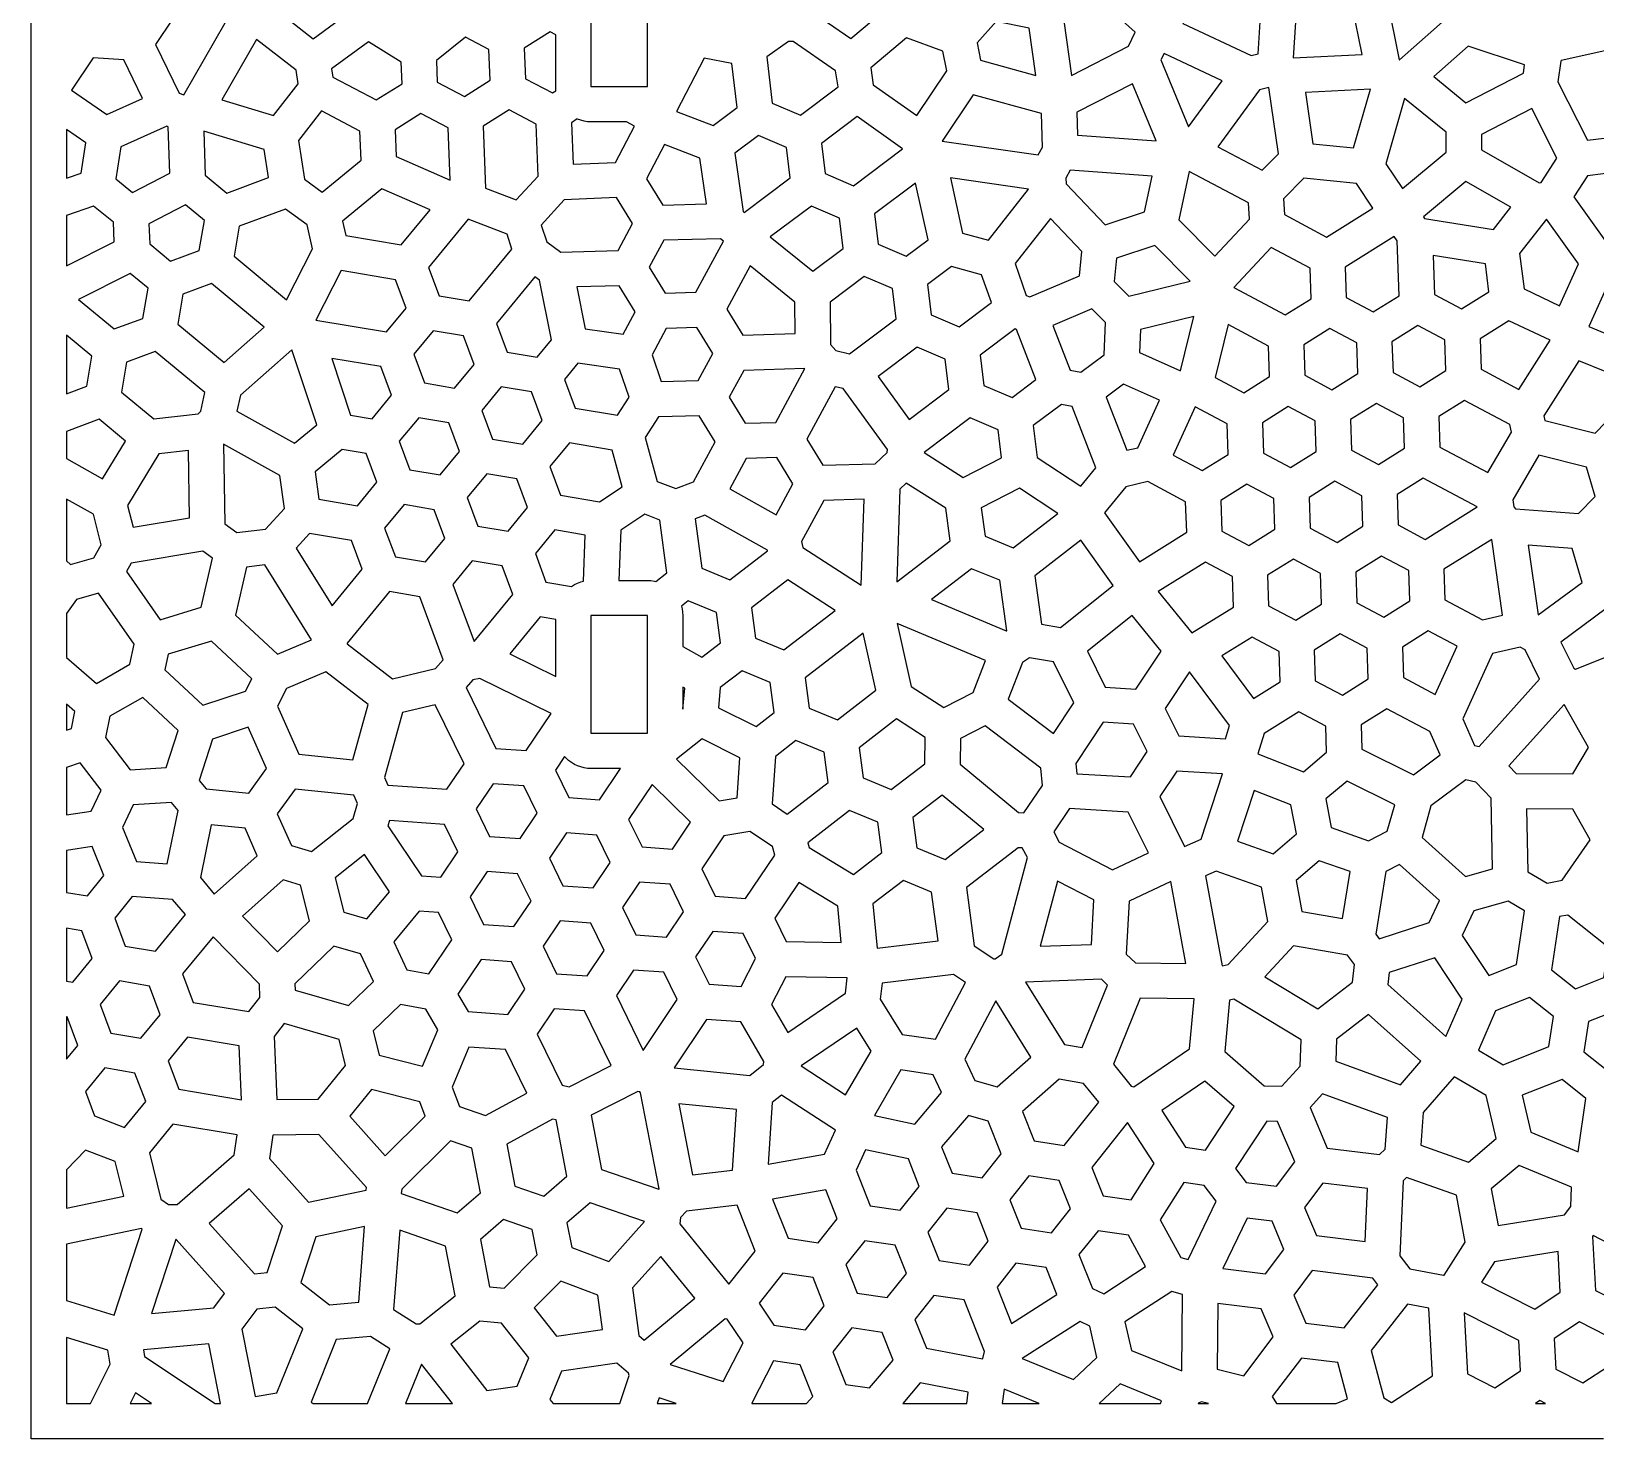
# Model space of a CAD drawing. Header units: millimetres. Extents: x 0 to 300, y -200 to 0.
# Drawn here: x 0 to 133, y -200 to -80.3 of the extents above; entities that cross this region are included whole.
import ezdxf

# ---------------------------------------------------------------- set-up
doc = ezdxf.new("R2010")
doc.units = ezdxf.units.MM

msp = doc.modelspace()

# ---------------------------------------------------------------- linework, layer by layer
at = {"color": 0}
for points in [[(27.5, -74.49), (26.97, -73.77), (20.79, -78.46), (23.96, -80.93), (27.18, -78.59), (27.5, -74.49)], [(71.62, -73.66), (70.62, -73.93), (67.27, -79.23), (69.7, -80.91), (72.49, -78.56), (71.62, -73.66)], [(47.6, -75), (47.6, -85), (52.4, -85), (52.4, -75), (47.6, -75)], [(104.52, -79.51), (100.77, -76.65), (97.93, -79.63), (103.75, -82.35), (104.34, -82.22), (104.52, -79.51)], [(119.71, -76.76), (117.25, -75.93), (115.3, -77.65), (116.33, -82.72), (116.36, -82.72), (120.23, -79.31), (119.71, -76.76)], [(0, -134.94), (0, -128.86), (0, -126.62), (0, -112.24), (0, -106.67), (0, -91.01), (0, -90.34), (0, -83.26), (0, -78.43)], [(93.89, -80.38), (90.38, -77.24), (87.8, -79.41), (88.46, -84.05), (93.3, -81.57), (93.89, -80.38)], [(112.36, -78.25), (109.9, -77.42), (107.52, -79.52), (107.32, -82.56), (113.17, -82.27), (112.36, -78.25)], [(12.01, -79.28), (10.56, -81.43), (12.57, -85.56), (12.98, -85.71), (16.5, -79.59), (12.01, -79.28)], [(82.05, -79.46), (80.43, -81.29), (80.73, -82.77), (85.42, -84.05), (84.86, -80.05), (82.05, -79.46)], [(19.16, -80.99), (16.2, -86.13), (20.6, -87.46), (22.69, -84.76), (22.53, -83.62), (19.16, -80.99)], [(34.46, -82.78), (34.53, -84.64), (36.83, -85.84), (39.03, -84.46), (38.92, -81.86), (36.92, -80.81), (34.46, -82.78)], [(44.6, -85), (44.6, -80.61), (44.12, -80.35), (41.92, -81.74), (42.03, -84.34), (44.33, -85.54), (44.62, -85.36), (44.61, -85.29), (44.6, -85)], [(71.4, -83.4), (71.61, -84.85), (75.31, -87.47), (77.85, -83.66), (77.51, -81.98), (74.42, -80.86), (71.4, -83.4)], [(28.69, -81.2), (25.54, -83.49), (25.64, -84.2), (29.34, -86.14), (31.53, -84.76), (31.46, -82.94), (28.69, -81.2)], [(64.39, -81.16), (62.55, -82.48), (63.02, -86.41), (65.41, -87.44), (68.61, -85.04), (68.4, -83.66), (64.78, -81.16), (64.39, -81.16)], [(96.34, -82.2), (96.07, -82.74), (98.42, -88.44), (101.29, -84.51), (96.34, -82.2)], [(122.21, -81.56), (119.27, -84.16), (122, -86.38), (126.9, -83.87), (127, -83.16), (122.21, -81.56)], [(130.1, -82.8), (130.07, -82.84), (129.82, -84.59), (132.35, -89.57), (134.46, -89.31), (136.4, -85.53), (134.08, -81.92), (130.1, -82.8)], [(7.86, -82.74), (5.27, -82.56), (3.42, -85.3), (6.42, -87.37), (9.46, -86.02), (7.86, -82.74)], [(59.59, -83.04), (57.22, -82.58), (54.86, -87.11), (57.98, -88.32), (60.04, -86.77), (59.59, -83.04)], [(93.66, -84.76), (88.92, -87.19), (88.98, -89.15), (95.67, -89.63), (93.66, -84.76)], [(104.45, -85.27), (100.91, -90.12), (104.68, -92.12), (106.08, -90.71), (105.25, -85.09), (104.45, -85.27)], [(85.92, -87.3), (80.09, -85.71), (77.47, -89.64), (85.63, -90.82), (86, -90.17), (85.92, -87.3)], [(113.89, -85.23), (108.35, -85.51), (108.98, -89.86), (112.46, -90.21), (113.89, -85.23)], [(120.32, -88.89), (116.79, -86.01), (115.19, -91.57), (116.6, -93.67), (120.34, -90.57), (120.32, -88.89)], [(24.68, -87.08), (22.73, -89.6), (23.23, -92.89), (24.73, -93.98), (28.04, -91.26), (27.94, -88.8), (24.68, -87.08)], [(30.94, -88.68), (31.03, -90.94), (35.61, -92.95), (35.44, -88.5), (33.14, -87.29), (30.94, -88.68)], [(40.63, -86.99), (38.43, -88.38), (38.64, -93.63), (41.24, -94.65), (43.11, -92.61), (42.93, -88.2), (40.63, -86.99)], [(46.73, -87.87), (46.45, -87.77), (46.43, -87.76), (45.93, -88.08), (46.07, -91.61), (49.67, -91.45), (51.29, -88.36), (50.61, -88), (47.6, -88), (47.31, -87.99), (47.01, -87.94), (46.73, -87.87)], [(67.21, -89.84), (67.52, -92.41), (69.91, -93.44), (74.1, -90.29), (70.24, -87.56), (67.21, -89.84)], [(123.32, -89.07), (123.34, -90.39), (128.24, -93.2), (128.41, -93.15), (129.75, -91.09), (127.62, -86.87), (123.32, -89.07)], [(4.24, -92.37), (4.63, -89.78), (3, -88.66), (3, -92.79), (4.24, -92.37)], [(7.62, -90.12), (7.2, -92.86), (8.62, -94), (11.78, -92.37), (11.64, -88.42), (11.54, -88.38), (7.62, -90.12)], [(19.81, -90.35), (14.66, -88.79), (14.79, -92.54), (16.63, -94.07), (20.18, -92.75), (19.81, -90.35)], [(56.86, -91.1), (53.85, -89.94), (52.32, -92.85), (53.7, -95.08), (57.42, -94.97), (56.86, -91.1)], [(61.84, -89.17), (59.83, -90.68), (60.54, -95.64), (60.63, -95.71), (64.54, -92.77), (64.23, -90.19), (61.84, -89.17)], [(84.82, -93.74), (78.16, -92.77), (79.2, -97.46), (81.41, -98.07), (84.82, -93.74)], [(88.35, -92.11), (87.97, -92.78), (88.02, -93.27), (91.33, -96.76), (94.68, -95.66), (95.33, -92.62), (88.35, -92.11)], [(98.48, -92.22), (97.6, -96.33), (100.66, -99.42), (103.59, -96.27), (103.51, -94.89), (98.48, -92.22)], [(108.23, -92.8), (106.5, -94.55), (106.57, -95.89), (110.16, -97.8), (114.1, -95.34), (112.71, -93.25), (108.23, -92.8)], [(122.01, -93.09), (118.39, -96.08), (118.49, -96.22), (124.36, -97.16), (125.83, -95.27), (122.01, -93.09)], [(135, -92.26), (132.36, -92.59), (131.19, -94.38), (134.02, -98.35), (136.61, -98.1), (138.15, -94.72), (135, -92.26)], [(29.81, -93.69), (26.46, -96.44), (26.74, -97.68), (31.46, -98.47), (33.92, -95.48), (29.81, -93.69)], [(43.36, -96.78), (43.84, -98.21), (45.03, -99.08), (49.91, -98.94), (51.14, -96.65), (49.78, -94.45), (45.32, -94.64), (43.36, -96.78)], [(71.71, -95.84), (72.02, -98.42), (74.41, -99.44), (76.26, -98.05), (75.19, -93.23), (71.71, -95.84)], [(3, -100.25), (7.06, -98.21), (6.98, -96.53), (5.29, -95.18), (3, -95.96), (3, -100.25)], [(9.99, -96.67), (10.08, -98.38), (11.85, -99.84), (14.28, -98.94), (14.72, -96.38), (13.12, -95.06), (9.99, -96.67)], [(21.61, -95.42), (17.68, -96.88), (17.24, -99.44), (21.71, -103.14), (23.92, -98.8), (23.45, -96.75), (21.61, -95.42)], [(68.73, -96.19), (66.34, -95.17), (62.85, -97.79), (66.47, -100.71), (69.04, -98.77), (68.73, -96.19)], [(37.16, -96.27), (33.77, -100.38), (34.68, -102.81), (37.24, -103.24), (40.88, -98.83), (40.46, -97.56), (37.16, -96.27)], [(86.68, -96.22), (83.66, -100.05), (84.62, -102.77), (84.93, -102.89), (89.13, -101.11), (89.34, -99.02), (86.68, -96.22)], [(126.57, -99.21), (126.96, -102.21), (129.97, -103.64), (131.58, -100.09), (128.85, -96.27), (126.57, -99.21)], [(58.62, -97.94), (53.78, -98.08), (52.55, -100.36), (53.91, -102.58), (56.51, -102.5), (58.86, -98.14), (58.62, -97.94)], [(115.9, -97.75), (111.74, -100.35), (111.83, -102.94), (114.13, -104.16), (116.33, -102.79), (116.17, -98.12), (115.9, -97.75)], [(95.56, -98.53), (92.29, -99.6), (92.1, -101.58), (93.34, -102.82), (98.55, -101.56), (95.56, -98.53)], [(105.43, -98.69), (102.26, -102.1), (106.63, -104.42), (108.84, -103.05), (108.75, -100.45), (105.43, -98.69)], [(123.66, -100.08), (119.22, -99.37), (119.33, -102.69), (121.62, -103.91), (123.96, -102.45), (123.66, -100.08)], [(8.41, -100.89), (4.02, -103.1), (7.06, -105.62), (9.5, -104.72), (9.94, -102.15), (8.41, -100.89)], [(30.96, -101.43), (26.34, -100.65), (24.21, -104.86), (30.22, -105.86), (31.87, -103.86), (30.96, -101.43)], [(61.13, -100.26), (59.14, -103.93), (60.51, -106.14), (64.97, -106.01), (64.94, -103.33), (61.13, -100.26)], [(78.25, -100.31), (76.21, -101.84), (76.52, -104.42), (78.91, -105.44), (81.66, -103.38), (80.82, -101.01), (78.25, -100.31)], [(134.31, -101.34), (132.45, -105.42), (134.98, -106.47), (139.08, -104.14), (136.9, -101.09), (134.31, -101.34)], [(15.33, -101.75), (12.89, -102.66), (12.46, -105.22), (16.39, -108.47), (19.81, -105.46), (15.33, -101.75)], [(42.83, -101.19), (39.56, -105.15), (40.47, -107.58), (43.03, -108.01), (44.24, -106.54), (43.21, -101.46), (42.83, -101.19)], [(46.39, -102.04), (47.11, -105.6), (50.33, -106.05), (51.35, -104.15), (49.99, -101.94), (46.39, -102.04)], [(67.94, -103.35), (67.98, -106.93), (68.42, -107.46), (69.59, -107.73), (73.54, -104.77), (73.23, -102.19), (70.84, -101.17), (67.94, -103.35)], [(90.19, -103.91), (86.88, -105.32), (88.35, -109.12), (89.25, -109.3), (91.23, -107.81), (91.35, -105.07), (90.19, -103.91)], [(98.87, -104.57), (94.33, -105.67), (94.24, -107.63), (97.73, -109.18), (98.87, -104.57)], [(125.67, -104.92), (123.21, -106.45), (123.3, -109.05), (126.52, -110.76), (129.17, -106.58), (125.67, -104.92)], [(4.72, -110.49), (5.15, -107.93), (3, -106.15), (3, -111.13), (4.72, -110.49)], [(32.53, -107.77), (33.44, -110.21), (36, -110.64), (37.66, -108.63), (36.75, -106.2), (34.19, -105.77), (32.53, -107.77)], [(56.59, -105.5), (53.99, -105.58), (52.79, -107.81), (53.57, -110.09), (56.72, -110), (57.95, -107.71), (56.59, -105.5)], [(83.67, -105.62), (80.71, -107.84), (81.02, -110.42), (83.41, -111.44), (85.44, -109.91), (83.8, -105.67), (83.67, -105.62)], [(101.8, -105.25), (100.68, -109.75), (103.11, -111.04), (105.31, -109.67), (105.22, -107.07), (101.8, -105.25)], [(110.42, -105.59), (108.22, -106.97), (108.31, -109.56), (110.6, -110.79), (112.81, -109.41), (112.72, -106.81), (110.42, -105.59)], [(117.92, -105.33), (115.72, -106.71), (115.81, -109.31), (118.1, -110.53), (120.3, -109.15), (120.21, -106.55), (117.92, -105.33)], [(8.11, -108.43), (7.67, -110.99), (10.42, -113.27), (14.18, -112.84), (14.42, -112.62), (14.76, -111.02), (10.54, -107.53), (8.11, -108.43)], [(22.16, -107.39), (17.78, -111.24), (17.48, -112.62), (22.38, -115.34), (24.27, -113.78), (22.16, -107.39)], [(75.34, -107.17), (72.02, -109.67), (74.66, -113.31), (78.04, -110.77), (77.73, -108.2), (75.34, -107.17)], [(29.72, -108.82), (25.56, -108.13), (27.16, -112.96), (28.98, -113.26), (30.63, -111.26), (29.72, -108.82)], [(46.48, -108.54), (45.34, -109.92), (46.25, -112.35), (49.86, -112.96), (50.85, -111.42), (50.03, -109.04), (46.48, -108.54)], [(65.79, -108.99), (60.59, -109.14), (59.36, -111.43), (60.72, -113.64), (63.32, -113.56), (65.79, -108.99)], [(131.62, -108.32), (128.64, -113.02), (128.73, -113.4), (133, -114.47), (134.8, -112.6), (133.84, -109.25), (131.62, -108.32)], [(95.94, -111.67), (92.9, -110.31), (91.42, -111.42), (93.17, -115.94), (94.1, -115.72), (95.94, -111.67)], [(39.97, -110.54), (38.32, -112.55), (39.23, -114.98), (41.79, -115.41), (43.44, -113.4), (42.53, -110.97), (39.97, -110.54)], [(69.05, -110.69), (68.37, -110.53), (65.96, -114.99), (67.32, -117.2), (71.77, -117.08), (72.79, -116.13), (72.81, -115.86), (69.05, -110.69)], [(119.69, -113.07), (119.78, -115.67), (123.86, -117.84), (125.88, -114.39), (125.73, -113.74), (121.89, -111.7), (119.69, -113.07)], [(53.34, -113.1), (52.21, -114.85), (53.24, -118.58), (54.82, -119.19), (56.33, -118.61), (58.17, -115.21), (56.8, -113), (53.34, -113.1)], [(87.61, -112.03), (85.21, -113.84), (85.54, -116.56), (89.26, -118.99), (90.53, -117.43), (88.51, -112.21), (87.61, -112.03)], [(101.7, -113.69), (98.97, -112.24), (97.11, -116.35), (99.58, -117.66), (101.79, -116.29), (101.7, -113.69)], [(104.7, -113.59), (104.79, -116.18), (107.08, -117.41), (109.28, -116.03), (109.19, -113.43), (106.9, -112.21), (104.7, -113.59)], [(114.4, -111.95), (112.19, -113.33), (112.28, -115.93), (114.57, -117.15), (116.78, -115.77), (116.69, -113.18), (114.4, -111.95)], [(3, -116.64), (6.06, -118.36), (8, -115.16), (5.76, -113.3), (3, -114.33), (3, -116.64)], [(31.29, -115.17), (32.2, -117.6), (34.76, -118.03), (36.42, -116.03), (35.51, -113.6), (32.95, -113.17), (31.29, -115.17)], [(79.84, -113.17), (75.92, -116.12), (79.24, -118.25), (82.52, -116.58), (82.23, -114.2), (79.84, -113.17)], [(21.15, -118.09), (16.35, -115.43), (16.47, -122.18), (17.49, -122.94), (19.91, -122.65), (21.52, -120.9), (21.15, -118.09)], [(45.76, -115.31), (44.1, -117.32), (45.01, -119.75), (48.33, -120.31), (50.26, -119.05), (49.4, -115.92), (45.76, -115.31)], [(10.85, -116.24), (8.19, -120.62), (8.65, -122.48), (13.46, -121.67), (13.36, -115.95), (10.85, -116.24)], [(26.44, -115.88), (24.13, -117.78), (24.44, -120.1), (27.74, -120.66), (29.39, -118.65), (28.48, -116.22), (26.44, -115.88)], [(63.4, -116.56), (60.8, -116.64), (59.41, -119.22), (63.34, -121.42), (64.76, -118.78), (63.4, -116.56)], [(125.99, -120.15), (126.07, -120.76), (126.22, -120.91), (131.59, -121.32), (132.99, -119.88), (132.27, -117.38), (128.2, -116.36), (125.99, -120.15)], [(38.73, -117.94), (37.08, -119.94), (37.99, -122.38), (40.55, -122.81), (42.2, -120.8), (41.29, -118.37), (38.73, -117.94)], [(116.16, -119.69), (116.25, -122.29), (118.55, -123.51), (122.95, -120.76), (118.37, -118.32), (116.16, -119.69)], [(74.41, -118.72), (73.86, -119.23), (73.6, -127.13), (78.14, -123.63), (77.77, -120.87), (74.41, -118.72)], [(84.04, -119.17), (80.79, -120.83), (81.11, -123.23), (83.51, -124.22), (87.3, -121.3), (84.04, -119.17)], [(94.96, -118.6), (93.09, -119.05), (91.28, -121.26), (94.26, -125.41), (98.26, -122.91), (98.17, -120.31), (94.96, -118.6)], [(103.38, -118.83), (101.17, -120.21), (101.26, -122.81), (103.55, -124.03), (105.76, -122.65), (105.67, -120.05), (103.38, -118.83)], [(108.67, -119.95), (108.76, -122.55), (111.05, -123.77), (113.25, -122.39), (113.16, -119.8), (110.87, -118.57), (108.67, -119.95)], [(3, -120.08), (3, -125.33), (3.34, -125.65), (5.31, -125.07), (5.93, -123.98), (5.29, -121.37), (3, -120.08)], [(31.71, -120.56), (30.05, -122.57), (30.96, -125), (33.52, -125.43), (35.18, -123.43), (34.27, -120.99), (31.71, -120.56)], [(67.4, -120.2), (65.51, -123.7), (65.61, -124.2), (70.59, -127.42), (70.83, -120.1), (67.4, -120.2)], [(53.1, -127.09), (54.04, -126.37), (53.45, -121.88), (52.17, -121.38), (50.13, -122.72), (49.97, -127), (52.4, -127), (52.69, -127.01), (52.99, -127.06), (53.1, -127.09)], [(57.27, -121.46), (56.46, -121.78), (57.02, -125.97), (59.42, -126.96), (62.61, -124.5), (62.6, -124.44), (57.27, -121.46)], [(27.24, -123.62), (23.65, -123.01), (22.52, -124.25), (25.58, -129.17), (28.15, -126.05), (27.24, -123.62)], [(46.73, -127.13), (46.97, -127.07), (47.11, -123.15), (44.52, -122.71), (42.87, -124.71), (43.77, -127.15), (45.93, -127.51), (45.93, -127.51), (46.19, -127.35), (46.45, -127.23), (46.73, -127.13)], [(89.26, -123.58), (85.35, -126.6), (85.9, -130.72), (87.53, -131), (92.02, -127.43), (89.26, -123.58)], [(124.2, -123.52), (120.13, -126.05), (120.22, -128.65), (123.41, -130.35), (125.13, -129.95), (124.2, -123.52)], [(14.6, -124.52), (8.48, -125.55), (8.09, -126.25), (10.97, -130.35), (14.44, -129.29), (15.4, -125.12), (14.6, -124.52)], [(114.84, -124.94), (112.64, -126.31), (112.73, -128.91), (115.02, -130.13), (117.23, -128.75), (117.14, -126.16), (114.84, -124.94)], [(131.03, -124.29), (127.3, -124), (128.16, -129.94), (131.88, -127.18), (131.03, -124.29)], [(19.87, -125.68), (18.3, -125.87), (17.36, -129.96), (20.93, -133.28), (23.84, -132.05), (19.87, -125.68)], [(37.49, -125.34), (35.84, -127.34), (37.66, -132.21), (40.96, -128.2), (40.05, -125.76), (37.49, -125.34)], [(79.97, -126.01), (76.56, -128.64), (82.91, -131.3), (82.95, -131.28), (82.37, -126.99), (79.97, -126.01)], [(102.15, -126.67), (99.85, -125.45), (95.83, -127.96), (98.7, -131.47), (102.23, -129.27), (102.15, -126.67)], [(107.35, -125.2), (105.14, -126.57), (105.23, -129.17), (107.53, -130.39), (109.73, -129.01), (109.64, -126.42), (107.35, -125.2)], [(64.35, -126.95), (61.25, -129.34), (61.59, -131.91), (63.99, -132.9), (68.36, -129.55), (64.35, -126.95)], [(3.85, -128.63), (3, -129.82), (3, -133.56), (5.54, -135.76), (8.37, -134.14), (8.76, -132.43), (5.71, -128.08), (3.85, -128.63)], [(30.47, -127.96), (26.86, -132.34), (26.85, -132.39), (30.72, -135.36), (34.37, -134.5), (35.04, -133.77), (33.03, -128.39), (30.47, -127.96)], [(55.4, -132.63), (57.02, -133.54), (58.62, -132.31), (58.27, -129.73), (55.87, -128.74), (55.29, -129.19), (55.34, -129.41), (55.39, -129.71), (55.4, -130), (55.4, -132.63)], [(44.6, -135.17), (44.6, -130.33), (43.28, -130.11), (40.69, -133.25), (44.6, -135.17)], [(47.6, -140), (52.4, -140), (52.4, -130), (47.6, -130), (47.6, -140)], [(93.62, -130), (89.82, -133.02), (91.34, -136.08), (93.94, -136.24), (96.08, -133.01), (93.62, -130)], [(133.94, -129.39), (130.07, -132.26), (131.17, -134.48), (131.32, -134.55), (136.59, -132.44), (135.86, -129.86), (133.94, -129.39)], [(65.82, -135.28), (66.16, -137.86), (68.57, -138.85), (71.83, -136.34), (70.76, -131.49), (65.82, -135.28)], [(81.15, -133.81), (73.65, -130.67), (74.83, -136.02), (77.61, -137.81), (80.09, -136.53), (81.15, -133.81)], [(109.11, -132.93), (109.2, -135.53), (111.5, -136.75), (113.7, -135.37), (113.61, -132.78), (111.32, -131.56), (109.11, -132.93)], [(116.61, -132.67), (116.7, -135.27), (119.4, -136.71), (121.26, -132.6), (118.81, -131.3), (116.61, -132.67)], [(15.32, -132.16), (11.64, -133.29), (11.35, -134.61), (14.59, -137.62), (18.22, -136.41), (18.76, -135.36), (15.32, -132.16)], [(106.12, -133.04), (103.82, -131.82), (101.24, -133.43), (103.95, -137.04), (106.21, -135.63), (106.12, -133.04)], [(124.27, -133.23), (121.75, -138.79), (122.74, -141.04), (123.12, -141.13), (128.27, -135.39), (127.04, -132.91), (126.61, -132.69), (124.27, -133.23)], [(84.89, -133.59), (84.3, -133.98), (83.09, -137.1), (86.93, -140.02), (88.66, -137.41), (86.93, -133.94), (84.89, -133.59)], [(133.72, -200), (130.72, -200), (126.21, -200), (123.2, -200), (117.6, -200), (114.5, -200), (111.53, -200), (104.23, -200), (98.13, -200), (87.9, -200), (82.19, -200), (79.16, -200), (76.06, -200), (71.55, -200), (67.25, -200), (58.97, -200), (52.22, -200), (49.06, -200), (46.72, -200), (42.91, -200), (38.71, -200), (35.48, -200), (30.62, -200), (23.03, -200), (19.1, -200), (11.57, -200), (8.35, -200), (0, -200), (0, -175.92), (0, -171.22), (0, -168.18), (0, -164.27), (0, -140.79), (0, -134.94)], [(20.93, -137.69), (22.75, -141.77), (27.35, -142.25), (28.66, -137.56), (25.05, -134.79), (21.7, -136.21), (20.93, -137.69)], [(37.55, -135.47), (36.97, -136.11), (39.5, -141.29), (42.09, -141.47), (44.21, -138.32), (38.14, -135.34), (37.55, -135.47)], [(60.45, -134.69), (58.59, -136.12), (58.44, -137.83), (61.65, -139.44), (63.19, -138.25), (62.85, -135.68), (60.45, -134.69)], [(96.44, -137.9), (97.59, -140.22), (101.56, -140.47), (101.91, -139.33), (98.51, -134.78), (96.44, -137.9)], [(9.48, -136.97), (6.69, -138.55), (6.31, -140.37), (8.4, -143.11), (11.48, -142.91), (12.5, -139.78), (9.48, -136.97)], [(55.4, -136.07), (55.4, -137.96), (55.42, -137.95), (55.57, -136.17), (55.4, -136.07)], [(3.41, -139.6), (3.71, -138.14), (3, -137.53), (3, -139.74), (3.41, -139.6)], [(30.05, -143.76), (30.33, -144.42), (35.35, -144.77), (36.8, -142.61), (34.35, -137.59), (31.58, -138.24), (30.05, -143.76)], [(107.79, -138.18), (104.84, -140.02), (104.31, -141.75), (108.18, -143.28), (110.16, -141.62), (110.09, -139.4), (107.79, -138.18)], [(115.29, -137.92), (113.09, -139.3), (113.16, -141.36), (117.56, -143.53), (119.81, -141.84), (118.94, -139.86), (115.29, -137.92)], [(125.67, -142.77), (126.28, -143.42), (131.11, -143.45), (132.43, -141.21), (130.35, -137.56), (125.67, -142.77)], [(15.41, -140.51), (14.27, -144.01), (14.87, -144.72), (18.49, -145.1), (20.01, -142.99), (18.45, -139.49), (15.41, -140.51)], [(73.57, -138.78), (70.4, -141.23), (70.74, -143.8), (73.14, -144.79), (76, -142.59), (76.02, -140.35), (73.57, -138.78)], [(79, -142.64), (83.97, -146.75), (84.42, -146.76), (85.99, -144.45), (85.85, -142.98), (81.13, -139.38), (79.02, -140.46), (79, -142.64)], [(91.16, -139.07), (88.83, -142.57), (88.91, -143.44), (93.47, -143.72), (94.91, -141.56), (93.75, -139.23), (91.16, -139.07)], [(60.26, -142.1), (57.04, -140.49), (54.87, -142.2), (58.51, -145.76), (60.04, -145.49), (60.26, -142.1)], [(65.02, -140.63), (63.28, -141.97), (63.02, -146.01), (64.29, -146.87), (67.76, -144.2), (67.42, -141.62), (65.02, -140.63)], [(46.73, -142.87), (46.45, -142.77), (46.19, -142.65), (45.93, -142.49), (45.7, -142.32), (45.48, -142.12), (45.36, -141.99), (44.58, -143.15), (45.72, -145.48), (48.31, -145.66), (50.1, -143), (47.6, -143), (47.31, -142.99), (47.01, -142.94), (46.73, -142.87)], [(3, -146.95), (5.09, -146.62), (5.95, -144.84), (4.17, -142.51), (3, -142.92), (3, -146.95)], [(97.41, -143.22), (95.97, -145.38), (98.08, -149.63), (99.49, -149.01), (101.31, -143.46), (97.41, -143.22)], [(22.44, -144.75), (20.92, -146.86), (22.13, -149.56), (23.82, -150.05), (27.38, -147.26), (27.74, -145.97), (27.43, -145.27), (22.44, -144.75)], [(39.29, -144.29), (37.84, -146.44), (38.98, -148.78), (41.57, -148.96), (43.02, -146.8), (41.88, -144.47), (39.29, -144.29)], [(50.8, -147.34), (51.94, -149.67), (54.53, -149.85), (56.07, -147.57), (52.8, -144.37), (50.8, -147.34)], [(107.13, -146.09), (104.01, -144.86), (102.59, -149.18), (105.62, -150.25), (107.59, -148.56), (107.13, -146.09)], [(110.09, -145.59), (110.54, -148.01), (113.73, -149.14), (115.32, -148.33), (115.95, -146.08), (111.9, -144.08), (110.09, -145.59)], [(122, -143.95), (119.03, -146.18), (118.28, -148.87), (121.98, -152.19), (124.27, -151.53), (124.14, -145.52), (122.85, -144.15), (122, -143.95)], [(8.67, -146.1), (7.75, -148.02), (8.94, -150.9), (11.56, -151.1), (12.5, -146.56), (11.93, -145.89), (8.67, -146.1)], [(74.97, -147.17), (75.31, -149.75), (77.71, -150.74), (81.01, -148.2), (77.46, -145.26), (74.97, -147.17)], [(30.45, -147.43), (30.33, -147.87), (33.18, -152.13), (34.83, -152.25), (36.28, -150.09), (35.14, -147.76), (30.45, -147.43)], [(69.59, -146.58), (66.04, -149.31), (66.14, -149.71), (69.91, -152.01), (72.34, -150.14), (71.99, -147.57), (69.59, -146.58)], [(88.29, -146.41), (86.95, -148.38), (87.42, -149.27), (91.94, -151.62), (95, -150.18), (93.28, -146.72), (88.29, -146.41)], [(131.09, -146.45), (127.16, -146.42), (127.28, -151.78), (128.91, -152.74), (130.19, -152.5), (132.58, -149.07), (131.09, -146.45)], [(15.31, -147.78), (14.38, -152.28), (15.56, -153.68), (19.22, -150.42), (18.18, -148.08), (15.31, -147.78)], [(45.51, -148.48), (44.06, -150.63), (45.2, -152.97), (47.79, -153.15), (49.24, -150.99), (48.1, -148.66), (45.51, -148.48)], [(58.9, -148.73), (57.02, -151.53), (58.16, -153.87), (60.75, -154.05), (63.22, -150.38), (63.03, -149.64), (61.12, -148.35), (58.9, -148.73)], [(3, -153.55), (4.78, -153.84), (6.18, -152.09), (5.17, -149.64), (3, -149.98), (3, -153.55)], [(28.35, -150.31), (25.83, -152.29), (26.57, -155.23), (28.53, -155.79), (30.47, -153.48), (28.35, -150.31)], [(79.54, -153.11), (80.2, -158.09), (81.85, -159.18), (81.98, -159.18), (82.53, -158.79), (84.71, -150.57), (84.28, -149.76), (83.92, -149.75), (79.54, -153.11)], [(107.57, -152.53), (108.06, -155.17), (111.52, -155.76), (112.16, -151.77), (109.54, -150.84), (107.57, -152.53)], [(116.35, -151.17), (115.2, -151.76), (114.35, -157.09), (114.64, -157.48), (118.89, -156.09), (119.77, -154.23), (116.35, -151.17)], [(21.42, -152.48), (17.95, -155.57), (20.93, -158.59), (23.65, -155.96), (22.89, -152.91), (21.42, -152.48)], [(37.32, -153.92), (38.46, -156.26), (41.05, -156.44), (42.5, -154.28), (41.36, -151.95), (38.77, -151.77), (37.32, -153.92)], [(51.73, -152.67), (50.28, -154.82), (51.42, -157.16), (54.01, -157.34), (55.46, -155.18), (54.32, -152.85), (51.73, -152.67)], [(65.28, -152.7), (63.24, -155.72), (64.21, -157.71), (68.88, -157.8), (68.59, -154.71), (65.28, -152.7)], [(76.57, -153.51), (74.17, -152.52), (71.58, -154.51), (71.93, -158.28), (77.12, -157.66), (76.57, -153.51)], [(90.16, -157.96), (90.36, -154.18), (87.28, -152.58), (85.81, -158.12), (90.16, -157.96)], [(93.12, -158.8), (93.91, -159.54), (98.2, -159.59), (96.9, -152.6), (93.36, -154.27), (93.12, -158.8)], [(104.62, -153.08), (100.77, -151.72), (99.86, -152.13), (101.29, -159.77), (101.79, -159.67), (105.16, -156.01), (104.62, -153.08)], [(8.58, -153.88), (7.11, -155.74), (7.99, -158.11), (10.56, -158.54), (13.12, -155.43), (12.02, -154.14), (8.58, -153.88)], [(125.59, -154.27), (122.67, -155.11), (121.68, -157.19), (123.96, -160.61), (126.32, -159.68), (127, -155.1), (125.59, -154.27)], [(33, -155.13), (30.82, -157.73), (31.95, -160.11), (33.82, -160.45), (35.76, -157.57), (34.62, -155.24), (33, -155.13)], [(129.96, -155.6), (129.28, -160.12), (131.32, -161.73), (133.74, -160.78), (134.12, -158.21), (130.66, -155.47), (129.96, -155.6)], [(3, -161.08), (3.53, -161.17), (5.18, -159.17), (4.3, -156.81), (3, -156.59), (3, -161.08)], [(43.54, -158.11), (44.68, -160.45), (47.27, -160.63), (48.72, -158.47), (47.58, -156.14), (44.99, -155.96), (43.54, -158.11)], [(56.5, -159.01), (57.64, -161.35), (60.37, -161.54), (61.58, -159.17), (60.54, -157.04), (57.95, -156.86), (56.5, -159.01)], [(15.46, -157.32), (12.87, -160.45), (13.78, -162.89), (18.5, -163.68), (19.44, -162.48), (19.41, -161.33), (15.46, -157.32)], [(22.41, -161.32), (22.43, -161.85), (26.99, -163.16), (29.11, -161.12), (27.99, -158.76), (25.74, -158.11), (22.41, -161.32)], [(111.93, -158.87), (107.33, -158.09), (104.91, -160.72), (109.42, -163.44), (112.37, -161.17), (112.54, -159.67), (111.93, -158.87)], [(38.25, -159.25), (36.28, -162.18), (37.14, -163.68), (40.53, -163.92), (41.98, -161.76), (40.84, -159.43), (38.25, -159.25)], [(119.35, -159.09), (115.48, -160.36), (115.37, -161.36), (120.31, -165.79), (121.68, -162.61), (119.35, -159.09)], [(53.8, -160.33), (51.21, -160.15), (49.76, -162.3), (52.04, -166.97), (54.94, -162.66), (53.8, -160.33)], [(69.39, -160.81), (64.17, -160.71), (62.96, -163.06), (64.34, -165.45), (69.23, -162.12), (69.39, -160.81)], [(72.36, -161.25), (72.2, -162.63), (74.07, -165.62), (76.89, -166.03), (79.45, -161.19), (78.44, -160.52), (72.36, -161.25)], [(91.01, -160.93), (84.56, -161.17), (87.88, -166.46), (89.37, -166.72), (91.52, -161.42), (91.01, -160.93)], [(7.5, -161.07), (5.85, -163.08), (6.76, -165.51), (9.32, -165.94), (10.97, -163.94), (10.06, -161.5), (7.5, -161.07)], [(29.08, -165.31), (29.59, -167.37), (33.28, -168.31), (34.57, -165.23), (33.56, -163.46), (31.41, -163.06), (29.08, -165.31)], [(44.47, -163.44), (43.02, -165.6), (45.14, -169.93), (45.73, -170.07), (49.32, -168.25), (47.06, -163.62), (44.47, -163.44)], [(79.39, -167.72), (80.23, -169.54), (82.13, -170.07), (85.01, -167.54), (82.02, -162.76), (79.39, -167.72)], [(92.03, -168.15), (93.53, -170.01), (93.77, -170.06), (98.5, -166.85), (98.89, -162.6), (94.3, -162.54), (92.03, -168.15)], [(101.89, -162.71), (101.49, -167.06), (104.85, -170), (106.34, -170.01), (107.92, -168.31), (107.99, -166.08), (102.28, -162.63), (101.89, -162.71)], [(127.42, -162.47), (124.51, -163.62), (123.08, -166.95), (125.17, -168.19), (129.07, -166.65), (129.45, -164.08), (127.42, -162.47)], [(134.84, -163.57), (132.42, -164.52), (132.04, -167.09), (134.08, -168.71), (136.49, -167.75), (136.87, -165.18), (134.84, -163.57)], [(3.95, -166.56), (3.04, -164.13), (3, -164.12), (3, -167.71), (3.95, -166.56)], [(26.17, -166.04), (21.51, -164.7), (20.65, -165.79), (20.88, -171.16), (24.4, -171.13), (26.72, -168.25), (26.17, -166.04)], [(60.35, -164.54), (57.43, -164.34), (54.66, -168.45), (61.11, -169.11), (62.28, -168.17), (62.3, -167.93), (60.35, -164.54)], [(113.72, -163.91), (110.99, -166.01), (110.93, -167.88), (116.45, -169.9), (118.18, -167.9), (113.72, -163.91)], [(11.63, -167.85), (12.54, -170.28), (17.88, -171.18), (17.68, -166.58), (13.29, -165.84), (11.63, -167.85)], [(71.42, -167.03), (70.2, -165.09), (65.48, -168.3), (69.25, -170.76), (71.42, -167.03)], [(37.2, -166.7), (35.79, -170.1), (36.41, -171.76), (38.62, -172.52), (42.13, -170.61), (40.32, -166.91), (37.2, -166.7)], [(6.26, -168.47), (4.61, -170.48), (5.38, -172.55), (7.93, -173.52), (9.73, -171.33), (8.82, -168.9), (6.26, -168.47)], [(73.95, -168.63), (71.7, -172.52), (75.13, -173.24), (77.4, -170.56), (76.69, -169.04), (73.95, -168.63)], [(87.41, -169.43), (84.29, -172.16), (85.28, -174.68), (87.85, -175.06), (90.78, -171.38), (89.49, -169.79), (87.41, -169.43)], [(96.15, -172.08), (98.17, -175.2), (99.86, -175.46), (102.31, -171.76), (99.81, -169.58), (96.15, -172.08)], [(121.01, -169.21), (118.36, -172.26), (118.17, -175.03), (122.22, -176.48), (124.59, -174.47), (123.72, -170.82), (121.01, -169.21)], [(130.18, -169.44), (126.8, -170.78), (127.54, -173.92), (131.54, -175.59), (132.21, -171.06), (130.18, -169.44)], [(33.04, -171.34), (28.92, -170.3), (27.09, -172.57), (30.1, -175.93), (33.5, -172.56), (33.04, -171.34)], [(51.57, -170.48), (47.61, -172.48), (48.5, -177.09), (53.37, -178.78), (53.4, -178.74), (51.82, -170.57), (51.74, -170.5), (51.57, -170.48)], [(59.97, -172.01), (55.06, -171.51), (56.23, -177.57), (59.62, -177.16), (59.97, -172.01)], [(68.39, -173.77), (63.81, -170.79), (63.02, -171.42), (62.66, -176.64), (67.47, -175.79), (68.39, -173.77)], [(109.82, -170.67), (108.75, -171.82), (110.21, -175.28), (114.66, -175.83), (115.13, -175.38), (115.33, -172.68), (109.82, -170.67)], [(44.32, -172.82), (40.44, -174.94), (41.13, -178.51), (43.59, -179.36), (45.55, -177.66), (44.63, -172.89), (44.32, -172.82)], [(79.69, -172.51), (77.42, -175.18), (78.31, -177.43), (80.88, -177.82), (82.49, -175.78), (81.39, -172.98), (79.69, -172.51)], [(10.04, -175.68), (11.02, -179.62), (11.66, -180.09), (12.41, -180.07), (17.26, -175.87), (17.52, -174.16), (12.05, -173.24), (10.04, -175.68)], [(24.46, -174.13), (20.55, -174.17), (20.25, -176.17), (23.58, -179.89), (28.48, -178.85), (28.5, -178.63), (24.46, -174.13)], [(93.24, -173.1), (90.2, -176.92), (91.16, -179.34), (93.53, -179.69), (95.5, -176.59), (93.24, -173.1)], [(105.08, -173), (102.42, -177.02), (103.33, -178.21), (105.89, -178.53), (107.45, -176.45), (105.99, -173.01), (105.08, -173)], [(3, -180.4), (7.87, -179.37), (7.13, -176.43), (4.61, -175.46), (3, -177.13), (3, -180.4)], [(31.5, -178.77), (31.47, -179.14), (36.22, -180.78), (38.19, -179.08), (37.46, -175.29), (35.64, -174.67), (31.5, -178.77)], [(70.94, -175.42), (70.14, -177.17), (71.33, -180.19), (73.9, -180.57), (75.52, -178.54), (74.59, -176.2), (70.94, -175.42)], [(130.99, -178.62), (126.53, -176.75), (124.16, -178.76), (124.74, -181.88), (130.4, -180.96), (130.92, -180.25), (130.99, -178.62)], [(83.23, -179.68), (84.18, -182.1), (86.75, -182.48), (88.37, -180.44), (87.41, -178.03), (84.84, -177.65), (83.23, -179.68)], [(98.02, -178.21), (96.01, -181.38), (97.76, -184.58), (98.39, -184.75), (100.77, -179.8), (99.76, -178.47), (98.02, -178.21)], [(109.85, -178.26), (108.28, -180.34), (109.29, -182.73), (113.45, -183.24), (113.63, -178.73), (109.85, -178.26)], [(116.66, -178.07), (116.4, -184.45), (117.25, -185.55), (120.11, -186.1), (120.17, -186.08), (121.94, -183.29), (121.21, -179.3), (116.96, -177.78), (116.66, -178.07)], [(21.35, -181.89), (18.53, -178.75), (15.12, -181.69), (18.98, -185.99), (20.05, -185.87), (21.35, -181.89)], [(67.57, -178.82), (63.04, -179.62), (64.36, -182.95), (66.93, -183.33), (68.54, -181.29), (67.57, -178.82)], [(47.52, -179.93), (45.55, -181.63), (45.96, -183.75), (49.13, -184.93), (52.16, -181.54), (52.16, -181.53), (47.52, -179.93)], [(55.22, -181.18), (55.16, -181.72), (59.28, -186.83), (59.36, -186.83), (61.57, -184.05), (60.02, -180.13), (55.73, -180.65), (55.22, -181.18)], [(77.87, -180.4), (76.25, -182.44), (77.21, -184.85), (79.78, -185.23), (81.39, -183.2), (80.44, -180.78), (77.87, -180.4)], [(3, -188.25), (7.04, -189.48), (9.42, -182.17), (9.36, -182.12), (3, -183.46), (3, -188.25)], [(28.34, -181.95), (24.2, -182.82), (22.93, -186.72), (25.35, -188.61), (27.85, -188.39), (28.34, -181.95)], [(31.33, -182.26), (30.81, -189), (32.74, -190.24), (33.03, -190.23), (36.06, -187.84), (35.24, -183.62), (31.33, -182.26)], [(40.15, -181.35), (38.19, -183.05), (38.97, -187.07), (40.22, -187.19), (43.03, -184.37), (42.61, -182.2), (40.15, -181.35)], [(103.41, -181.25), (101.34, -185.53), (104.97, -185.97), (106.53, -183.9), (105.52, -181.51), (103.41, -181.25)], [(16.44, -187.65), (12.33, -183.07), (12.28, -183.07), (10.23, -189.36), (15.52, -188.87), (16.44, -187.65)], [(69.28, -185.19), (70.23, -187.61), (72.8, -187.99), (74.42, -185.96), (73.46, -183.54), (70.89, -183.16), (69.28, -185.19)], [(90.72, -182.31), (89.1, -184.34), (90.24, -187.23), (91.2, -187.67), (94.76, -185.35), (93.31, -182.69), (90.72, -182.31)], [(132.84, -182.71), (132.78, -182.79), (133.03, -187.39), (135.35, -188.56), (137.83, -186.94), (137.77, -185.3), (132.84, -182.71)], [(53.54, -184.49), (51.14, -187.18), (51.68, -191.23), (52.13, -191.61), (56.42, -188.05), (53.54, -184.49)], [(124.43, -184.97), (123.34, -186.69), (127.86, -188.97), (130.03, -187.55), (129.84, -184.09), (124.43, -184.97)], [(63.92, -185.91), (61.89, -188.47), (63.15, -190.35), (65.83, -190.75), (67.44, -188.71), (66.49, -186.3), (63.92, -185.91)], [(86.31, -185.45), (83.74, -185.06), (82.13, -187.1), (83.36, -190.21), (87.22, -187.74), (86.31, -185.45)], [(108.93, -185.7), (107.36, -187.78), (108.38, -190.17), (111.65, -190.57), (114.51, -186.91), (114.08, -186.34), (108.93, -185.7)], [(48.19, -187.78), (45.03, -186.61), (42.78, -188.87), (44.66, -191.28), (48.58, -190.72), (48.19, -187.78)], [(93.01, -190.07), (93.56, -192.5), (97.84, -194.23), (97.91, -187.74), (96.99, -187.48), (93.01, -190.07)], [(19.19, -188.99), (17.91, -190.67), (19.04, -196.42), (20.87, -196.1), (23.08, -190.65), (20.73, -188.82), (19.19, -188.99)], [(75.15, -189.86), (76.12, -192.3), (80.9, -193.21), (80.92, -193.19), (81.06, -192.57), (79.34, -188.2), (76.77, -187.82), (75.15, -189.86)], [(104.6, -188.95), (100.9, -188.49), (100.84, -194.09), (103.12, -194.65), (105.61, -191.34), (104.6, -188.95)], [(117.03, -188.57), (113.95, -192.5), (115.02, -196.53), (115.67, -196.93), (119.16, -194.65), (118.84, -188.91), (117.03, -188.57)], [(40, -190.18), (38.16, -190), (35.68, -191.96), (38.75, -195.89), (41.32, -195.53), (42.3, -193.12), (40, -190.18)], [(59, -189.81), (54.33, -193.68), (58.85, -195.14), (60.54, -191.84), (59.18, -189.83), (59, -189.81)], [(90.02, -190.43), (89.19, -190.04), (84.27, -193.19), (88.62, -194.95), (90.61, -193.08), (90.02, -190.43)], [(126.5, -191.65), (121.87, -189.3), (122.15, -194.49), (124.47, -195.66), (126.64, -194.24), (126.5, -191.65)], [(129.5, -191.48), (129.64, -194.08), (131.96, -195.25), (134.13, -193.83), (133.99, -191.24), (131.67, -190.06), (129.5, -191.48)], [(3, -197), (5.04, -197), (6.71, -193.67), (6.51, -192.46), (3, -191.39), (3, -197)], [(23.97, -197), (28.6, -197), (30.48, -192.35), (28.86, -191.32), (25.94, -191.57), (23.79, -196.88), (23.97, -197)], [(69.79, -190.58), (68.18, -192.61), (69.27, -195.39), (71.28, -195.68), (73.3, -193.33), (72.36, -190.96), (69.79, -190.58)], [(16.09, -197), (15.1, -191.92), (9.54, -192.43), (9.64, -193.02), (15.65, -197), (16.09, -197)], [(31.83, -197), (35.81, -197), (33.19, -193.65), (31.83, -197)], [(44.11, -196.66), (44.38, -197), (50.06, -197), (50.86, -194.62), (50.8, -194.43), (49.81, -193.58), (45.08, -194.25), (44.11, -196.66)], [(61.29, -197), (65.93, -197), (66.46, -196.42), (65.39, -193.71), (63.12, -193.38), (61.28, -196.98), (61.29, -197)], [(105.9, -197), (110.96, -197), (111.93, -196.61), (111.12, -193.53), (108.01, -193.15), (105.54, -196.42), (105.9, -197)], [(79.68, -196.03), (75.6, -195.26), (74.11, -197), (79.55, -197), (79.68, -196.03)], [(96.12, -196.77), (92.59, -195.34), (90.82, -197), (96.03, -197), (96.12, -196.77)], [(8.4, -197), (10.21, -197), (8.85, -196.1), (8.4, -197)], [(53.23, -197), (54.85, -197), (53.39, -196.53), (53.23, -197)], [(82.58, -197), (85.7, -197), (82.73, -195.8), (82.58, -197)], [(99.51, -196.85), (99.23, -196.99), (99.23, -197), (100.12, -197), (99.51, -196.85)], [(127.91, -197), (128.77, -197), (128.28, -196.75), (127.91, -197)]]:
    msp.add_lwpolyline(points, dxfattribs=at)

doc.saveas('drawing.dxf')
